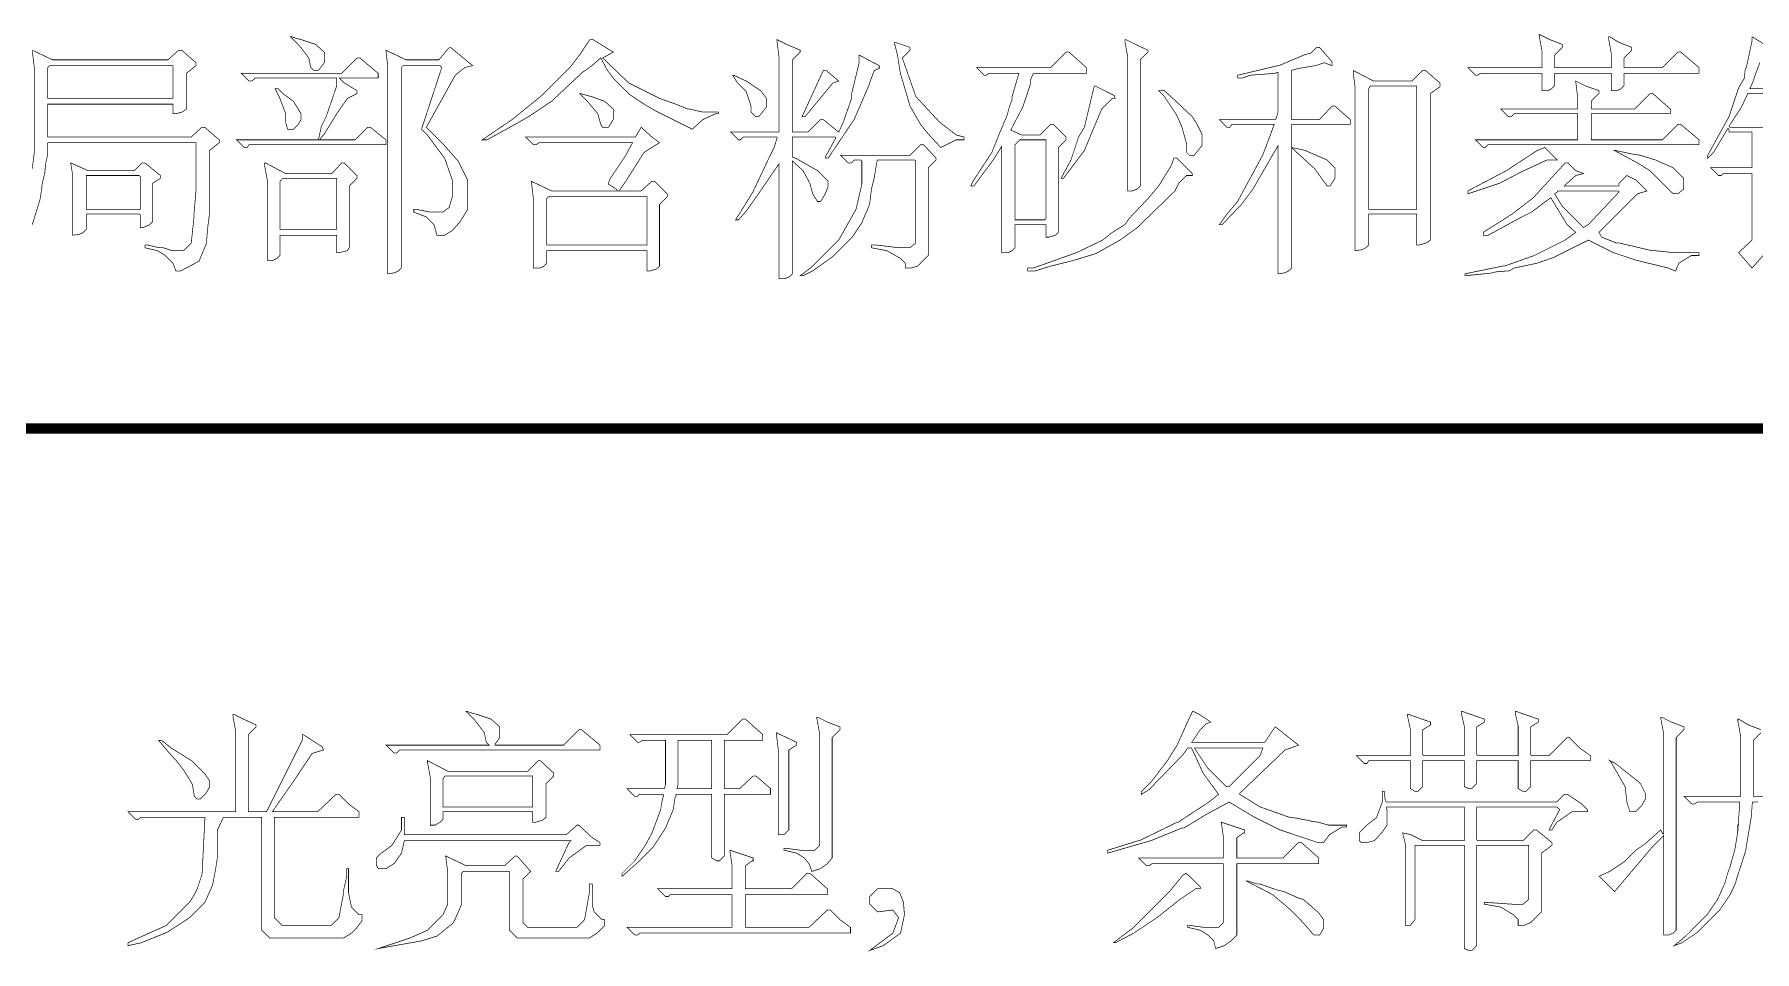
# Model space of a CAD drawing. Extents: x 94 to 452, y -72 to 1042.
# Drawn here: x 248.56 to 273.07, y 340.83 to 353.89 of the extents above; entities that cross this region are included whole.
import ezdxf

# ---------------------------------------------------------------- set-up
doc = ezdxf.new("R2010")
doc.units = 0
doc.header["$MEASUREMENT"] = 0
doc.layers.add('TREE_LAYER', color=7, linetype='Continuous')

msp = doc.modelspace()

# ---------------------------------------------------------------- linework, layer by layer
at = {"layer": 'TREE_LAYER'}
for points, const_width, elevation in [([(252.224306, 353.85727), (252.21058, 353.85727), (252.33411, 353.733741), (252.471365, 353.555309), (252.498816, 353.418054), (252.539992, 353.376878), (252.60862, 353.376878), (252.690973, 353.486682), (252.690973, 353.637662), (252.567443, 353.747466), (252.361561, 353.816093), (252.306659, 353.829819), (252.224306, 353.85727), (252.224306, 353.85727)], 0.01, 49), ([(270.012541, 353.884721), (269.998816, 353.884721), (269.998816, 353.870995), (270.039992, 353.651388), (270.039992, 353.418054), (270.039992, 353.418054), (268.983129, 353.418054), (269.092933, 353.30825), (269.120384, 353.30825), (269.161561, 353.335701), (270.039992, 353.335701), (270.039992, 353.335701), (270.039992, 353.088642), (270.122345, 353.088642), (270.177247, 353.116093), (270.218424, 353.15727), (270.218424, 353.335701), (270.232149, 353.335701), (271.028228, 353.335701), (271.028228, 353.335701), (271.028228, 353.088642), (271.11058, 353.088642), (271.165482, 353.116093), (271.206659, 353.15727), (271.206659, 353.335701), (271.220384, 353.335701), (272.277247, 353.335701), (272.277247, 353.418054), (272.016463, 353.637662), (271.975286, 353.637662), (271.755679, 353.418054), (271.220384, 353.418054), (271.206659, 353.418054), (271.206659, 353.555309), (271.316463, 353.665113), (271.316463, 353.70629), (271.138031, 353.774917), (271.000777, 353.85727), (270.987051, 353.85727), (270.987051, 353.829819), (271.028228, 353.610211), (271.028228, 353.418054), (271.028228, 353.418054), (270.232149, 353.418054), (270.218424, 353.418054), (270.218424, 353.596486), (270.328228, 353.70629), (270.328228, 353.747466), (270.149796, 353.816093), (270.012541, 353.884721), (270.012541, 353.884721)], 0.01, 49), ([(273.032149, 353.85727), (273.032149, 353.85727), (273.032149, 353.802368), (272.949796, 353.418054), (272.936071, 353.404329), (272.922345, 353.267074), (272.839992, 353.129819), (272.702737, 352.718054), (272.400777, 352.169035), (272.400777, 352.127858), (272.483129, 352.210211), (272.689012, 352.553348), (272.702737, 352.539623), (272.702737, 352.498446), (273.018424, 352.498446), (273.032149, 352.498446), (273.032149, 351.990603), (273.018424, 351.990603), (272.441953, 351.990603), (272.551757, 351.880799), (272.592933, 351.880799), (272.620384, 351.90825), (273.018424, 351.90825), (273.032149, 351.90825), (273.032149, 350.961191), (272.839992, 350.78276), (273.032149, 350.563152), (273.320384, 350.892564)], 0.01, 49), ([(273.320384, 353.678839), (273.032149, 353.85727), (273.032149, 353.85727)], 0.01, 49), ([(248.532149, 351.180799), (248.641953, 351.537662), (248.655679, 351.620015), (248.669404, 351.716093), (248.669404, 351.743544), (248.71058, 351.921976), (248.724306, 352.059231), (248.751757, 352.18276), (248.751757, 352.347466), (248.751757, 352.347466), (250.865482, 352.347466), (250.865482, 352.347466), (250.865482, 351.674917), (250.838031, 351.359231), (250.838031, 351.304329), (250.796855, 350.920015), (250.687051, 350.810211), (250.522345, 350.810211), (250.398816, 350.851388), (250.343914, 350.851388), (250.165482, 350.892564), (250.138031, 350.892564), (250.138031, 350.851388), (250.316463, 350.810211), (250.426267, 350.741584), (250.536071, 350.63178), (250.577247, 350.521976), (250.645875, 350.521976), (250.906659, 350.659231), (251.016463, 350.920015), (251.016463, 350.961191), (251.030188, 351.125897), (251.057639, 351.345505), (251.057639, 352.237662), (251.194894, 352.347466), (251.194894, 352.388642), (250.989012, 352.567074), (250.947835, 352.567074), (250.796855, 352.429819), (248.751757, 352.429819), (248.751757, 352.429819), (248.751757, 352.896486), (248.751757, 352.896486), (250.536071, 352.896486), (250.536071, 352.896486), (250.536071, 352.759231), (250.577247, 352.759231), (250.673326, 352.786682), (250.728228, 352.827858), (250.728228, 353.335701), (250.865482, 353.445505), (250.865482, 353.445505), (250.865482, 353.486682), (250.6596, 353.665113), (250.618424, 353.665113), (250.467443, 353.527858), (248.820384, 353.527858), (248.532149, 353.665113)], 0.01, 49), ([(248.532149, 353.651388), (248.5596, 353.43178), (248.5596, 352.196486), (248.532149, 351.976878)], 0.01, 49), ([(254.489012, 353.70629), (254.461561, 353.692564), (254.324306, 353.527858), (253.857639, 353.527858), (253.569404, 353.665113), (253.596855, 353.43178), (253.596855, 350.480799), (253.692933, 350.494525), (253.747835, 350.521976), (253.789012, 350.563152), (253.789012, 353.418054), (253.816463, 353.445505), (254.338031, 353.445505), (254.365482, 353.418054), (254.077247, 352.539623), (254.1596, 352.45727), (254.406659, 352.127858), (254.516463, 351.812172), (254.516463, 351.578839), (254.475286, 351.441584), (254.475286, 351.427858), (254.379208, 351.359231), (254.200777, 351.359231), (253.994894, 351.400407), (253.967443, 351.400407), (253.967443, 351.359231), (254.145875, 351.290603), (254.255679, 351.180799), (254.296855, 351.029819), (254.406659, 351.029819), (254.516463, 351.098446), (254.626267, 351.221976), (254.736071, 351.400407), (254.736071, 351.812172), (254.598816, 352.086682), (254.379208, 352.333741), (254.145875, 352.567074), (254.557639, 353.30825), (254.694894, 353.418054), (254.804698, 353.445505), (254.489012, 353.70629), (254.489012, 353.70629)], 0.01, 49), ([(256.520384, 353.816093), (256.479208, 353.816093), (256.465482, 353.802368), (256.328228, 353.596486), (256.190973, 353.418054), (255.806659, 353.033741), (255.367443, 352.676878), (254.941953, 352.388642), (255.01058, 352.388642), (255.40862, 352.60825), (255.600777, 352.718054), (255.930188, 352.937662), (256.369404, 353.349427), (256.41058, 353.376878), (256.506659, 353.445505), (256.630188, 353.555309), (256.726267, 353.376878), (256.80862, 353.267074), (257.041953, 353.033741), (257.247835, 352.896486), (257.412541, 352.800407), (257.93411, 352.539623), (258.08509, 352.676878), (258.263522, 352.759231), (258.304698, 352.759231), (258.304698, 352.786682), (258.071365, 352.786682), (257.892933, 352.827858), (257.865482, 352.827858), (257.700777, 352.896486), (257.467443, 352.978839), (257.028228, 353.198446), (256.657639, 353.555309), (256.80862, 353.637662), (256.520384, 353.816093), (256.520384, 353.816093)], 0.01, 49), ([(259.141953, 353.816093), (259.141953, 353.816093), (259.141953, 353.788642), (259.169404, 353.569035), (259.169404, 352.498446), (259.169404, 352.498446), (258.483129, 352.498446), (258.592933, 352.388642), (258.620384, 352.388642), (258.661561, 352.429819), (259.141953, 352.429819), (259.141953, 352.416093), (259.100777, 352.278839), (259.032149, 352.141584), (258.798816, 351.647466), (258.551757, 351.249427), (258.592933, 351.249427), (258.702737, 351.372956), (258.867443, 351.60629), (259.169404, 352.045505), (259.169404, 352.045505), (259.169404, 350.412172), (259.251757, 350.412172), (259.320384, 350.439623), (259.361561, 350.480799), (259.361561, 352.086682), (259.361561, 352.086682), (259.512541, 351.949427), (259.60862, 351.770995), (259.649796, 351.620015), (259.718424, 351.510211), (259.7596, 351.510211), (259.773326, 351.523937), (259.828228, 351.620015), (259.869404, 351.716093), (259.869404, 351.798446), (259.718424, 351.949427), (259.430188, 352.114133), (259.402737, 352.127858), (259.361561, 352.141584), (259.361561, 352.416093), (259.361561, 352.429819), (259.965482, 352.429819), (259.979208, 352.416093), (259.828228, 352.141584), (259.828228, 352.127858), (259.869404, 352.127858), (260.239992, 352.676878), (260.4596, 353.184721), (260.4596, 353.198446), (260.528228, 353.376878), (260.596855, 353.404329), (260.596855, 353.445505), (260.30862, 353.596486), (260.30862, 353.472956), (260.198816, 353.020015), (260.198816, 352.965113), (260.089012, 352.649427), (260.020384, 352.498446), (259.800777, 352.676878), (259.7596, 352.676878), (259.581169, 352.498446), (259.361561, 352.498446), (259.361561, 352.498446), (259.361561, 353.527858), (259.471365, 353.637662), (259.471365, 353.665113), (259.279208, 353.747466), (259.141953, 353.816093), (259.141953, 353.816093)], 0.01, 49), ([(260.830188, 353.774917), (260.816463, 353.774917), (260.816463, 353.761191), (260.857639, 353.596486), (260.898816, 353.335701), (260.939992, 353.198446), (261.036071, 352.869035), (261.187051, 352.60825), (261.296855, 352.470995), (261.475286, 352.278839), (261.694894, 352.388642), (261.804698, 352.388642), (261.804698, 352.429819), (261.694894, 352.45727), (261.447835, 352.649427), (261.118424, 353.00629), (260.926267, 353.555309), (261.036071, 353.665113), (261.036071, 353.70629), (260.830188, 353.774917), (260.830188, 353.774917)], 0.01, 49), ([(263.300777, 353.637662), (263.2596, 353.637662), (263.039992, 353.418054), (261.983129, 353.418054), (262.092933, 353.30825), (262.120384, 353.30825), (262.161561, 353.335701), (262.587051, 353.335701), (262.587051, 353.335701), (262.490973, 353.00629), (262.490973, 352.965113), (262.449796, 352.855309), (262.422345, 352.745505), (262.312541, 352.484721), (262.202737, 352.210211), (261.941953, 351.812172), (261.900777, 351.729819), (261.900777, 351.729819), (261.941953, 351.729819), (261.955679, 351.743544), (262.230188, 352.114133), (262.339992, 352.292564), (262.339992, 352.292564), (262.339992, 350.78276), (262.436071, 350.78276), (262.490973, 350.810211), (262.532149, 350.851388), (262.532149, 351.180799), (262.532149, 351.180799), (262.957639, 351.180799), (262.971365, 351.180799), (262.971365, 351.002368), (263.012541, 351.002368), (263.10862, 351.029819), (263.149796, 351.070995), (263.149796, 352.278839), (263.2596, 352.388642), (263.2596, 352.429819), (263.081169, 352.60825), (263.039992, 352.60825), (262.889012, 352.45727), (262.628228, 352.45727), (262.477247, 352.525897), (262.477247, 352.539623), (262.641953, 352.855309), (262.751757, 353.184721), (262.751757, 353.239623), (262.792933, 353.335701), (263.547835, 353.335701), (263.547835, 353.418054), (263.300777, 353.637662), (263.300777, 353.637662)], 0.01, 49), ([(264.11058, 353.816093), (264.096855, 353.816093), (264.096855, 353.788642), (264.138031, 353.569035), (264.138031, 351.661191), (264.206659, 351.661191), (264.275286, 351.688642), (264.316463, 351.729819), (264.316463, 353.527858), (264.426267, 353.637662), (264.426267, 353.665113), (264.247835, 353.747466), (264.11058, 353.816093), (264.11058, 353.816093)], 0.01, 49), ([(266.869404, 353.70629), (266.828228, 353.70629), (266.745875, 353.623937), (266.649796, 353.596486), (266.292933, 353.445505), (266.279208, 353.445505), (265.702737, 353.30825), (265.702737, 353.267074), (265.771365, 353.267074), (265.881169, 353.30825), (266.238031, 353.335701), (266.265482, 353.349427), (266.279208, 353.349427), (266.279208, 352.786682), (266.251757, 352.690603), (266.238031, 352.676878), (265.441953, 352.676878), (265.551757, 352.567074), (265.592933, 352.567074), (265.620384, 352.60825), (266.21058, 352.60825), (266.224306, 352.60825), (266.169404, 352.45727), (266.0596, 352.169035), (265.798816, 351.688642), (265.702737, 351.510211), (265.551757, 351.33178), (265.441953, 351.180799), (265.483129, 351.180799), (265.757639, 351.469035), (265.922345, 351.688642), (266.183129, 352.141584), (266.279208, 352.30629), (266.279208, 352.292564), (266.279208, 350.480799), (266.375286, 350.494525), (266.430188, 350.521976), (266.471365, 350.563152), (266.471365, 352.265113), (266.471365, 352.278839), (266.800777, 351.976878), (266.979208, 351.729819), (267.020384, 351.729819), (267.089012, 351.839623), (267.089012, 351.990603), (266.979208, 352.100407), (266.663522, 352.237662), (266.60862, 352.251388), (266.471365, 352.278839), (266.471365, 352.60825), (266.471365, 352.60825), (267.30862, 352.60825), (267.30862, 352.676878), (267.089012, 352.869035), (267.047835, 352.869035), (266.869404, 352.676878), (266.471365, 352.676878), (266.471365, 352.690603), (266.471365, 353.376878), (266.567443, 353.404329), (266.814502, 353.445505), (266.938031, 353.486682), (267.047835, 353.445505), (267.047835, 353.486682), (267.047835, 353.500407), (266.869404, 353.70629), (266.869404, 353.70629)], 0.01, 49), ([(248.779208, 353.445505), (248.779208, 353.445505), (250.536071, 353.445505), (250.536071, 353.445505), (250.536071, 352.978839), (250.536071, 352.978839), (248.751757, 352.978839), (248.751757, 352.978839), (248.751757, 353.418054), (248.779208, 353.445505), (248.779208, 353.445505)], 0.01, 49), ([(253.198816, 353.555309), (253.157639, 353.555309), (252.938031, 353.335701), (251.51058, 353.335701), (251.620384, 353.225897), (251.661561, 353.225897), (251.702737, 353.267074), (252.869404, 353.267074), (252.869404, 353.267074), (252.869404, 353.15727), (252.718424, 352.718054), (252.649796, 352.580799), (252.60862, 352.388642), (251.441953, 352.388642), (251.551757, 352.278839), (251.592933, 352.278839), (251.620384, 352.320015), (253.569404, 352.320015), (253.569404, 352.388642), (253.349796, 352.567074), (253.30862, 352.567074), (253.130188, 352.388642), (252.622345, 352.388642), (252.622345, 352.388642), (252.690973, 352.470995), (252.869404, 352.759231), (253.020384, 352.978839), (253.157639, 353.047466), (253.157639, 353.088642), (252.979208, 353.198446), (252.91058, 353.267074), (252.91058, 353.267074), (253.4596, 353.267074), (253.4596, 353.335701), (253.198816, 353.555309), (253.198816, 353.555309)], 0.01, 49), ([(259.841953, 353.376878), (259.800777, 353.376878), (259.498816, 352.718054), (259.539992, 352.718054), (259.938031, 353.198446), (260.020384, 353.225897), (259.841953, 353.376878), (259.841953, 353.376878)], 0.01, 49), ([(267.349796, 353.376878), (267.349796, 353.376878), (267.349796, 353.349427), (267.377247, 353.129819), (267.377247, 350.810211), (267.473326, 350.823937), (267.528228, 350.851388), (267.569404, 350.892564), (267.569404, 351.318054), (267.569404, 351.33178), (268.255679, 351.33178), (268.255679, 351.318054), (268.255679, 350.892564), (268.296855, 350.892564), (268.392933, 350.920015), (268.447835, 350.961191), (268.447835, 353.047466), (268.58509, 353.143544), (268.58509, 353.15727), (268.58509, 353.198446), (268.379208, 353.376878), (268.338031, 353.376878), (268.187051, 353.225897), (267.638031, 353.225897), (267.349796, 353.376878), (267.349796, 353.376878)], 0.01, 49), ([(273.430188, 353.116093), (273.004698, 353.116093), (273.004698, 353.129819), (273.018424, 353.15727), (273.0596, 353.253348), (273.0596, 353.267074), (273.141953, 353.486682)], 0.01, 49), ([(258.524306, 353.30825), (258.51058, 353.30825), (258.579208, 353.198446), (258.702737, 353.074917), (258.771365, 352.869035), (258.771365, 352.786682), (258.839992, 352.718054), (258.881169, 352.718054), (258.990973, 352.855309), (258.990973, 352.978839), (258.90862, 353.088642), (258.702737, 353.225897), (258.524306, 353.30825), (258.524306, 353.30825)], 0.01, 49), ([(263.671365, 353.15727), (263.657639, 353.143544), (263.520384, 352.567074), (263.438031, 352.429819), (263.328228, 352.100407), (263.232149, 351.921976), (263.190973, 351.839623), (263.218424, 351.839623), (263.232149, 351.853348), (263.520384, 352.237662), (263.767443, 352.827858), (263.918424, 352.978839), (263.9596, 352.978839), (263.945875, 353.020015), (263.671365, 353.15727), (263.671365, 353.15727)], 0.01, 49), ([(267.596855, 353.15727), (267.596855, 353.15727), (268.255679, 353.15727), (268.255679, 353.15727), (268.255679, 351.400407), (268.255679, 351.400407), (267.569404, 351.400407), (267.569404, 351.400407), (267.569404, 353.116093), (267.596855, 353.15727), (267.596855, 353.15727)], 0.01, 49), ([(270.520384, 353.225897), (270.520384, 353.225897), (270.520384, 353.212172), (270.547835, 352.992564), (270.547835, 352.827858), (270.547835, 352.827858), (269.449796, 352.827858), (269.5596, 352.718054), (269.600777, 352.718054), (269.641953, 352.759231), (270.547835, 352.759231), (270.547835, 352.745505), (270.547835, 352.388642), (270.547835, 352.388642), (269.092933, 352.388642), (269.202737, 352.278839), (269.230188, 352.278839), (269.271365, 352.320015), (272.277247, 352.320015), (272.277247, 352.388642), (272.016463, 352.60825), (271.975286, 352.60825), (271.755679, 352.388642), (270.739992, 352.388642), (270.739992, 352.388642), (270.739992, 352.745505), (270.739992, 352.759231), (271.865482, 352.759231), (271.865482, 352.827858), (271.618424, 353.047466), (271.577247, 353.047466), (271.357639, 352.827858), (270.739992, 352.827858), (270.739992, 352.827858), (270.739992, 352.937662), (270.849796, 353.047466), (270.849796, 353.088642), (270.657639, 353.15727), (270.520384, 353.225897), (270.520384, 353.225897)], 0.01, 49), ([(252.032149, 353.116093), (251.990973, 353.116093), (252.0596, 352.978839), (252.141953, 352.759231), (252.141953, 352.635701), (252.169404, 352.539623), (252.169404, 352.539623), (252.251757, 352.539623), (252.320384, 352.60825), (252.361561, 352.676878), (252.361561, 352.759231), (252.320384, 352.827858), (252.251757, 352.937662), (252.100777, 353.047466), (252.032149, 353.116093), (252.032149, 353.116093)], 0.01, 49), ([(256.341953, 353.047466), (256.328228, 353.047466), (256.451757, 352.923937), (256.589012, 352.759231), (256.630188, 352.60825), (256.657639, 352.567074), (256.739992, 352.567074), (256.80862, 352.676878), (256.80862, 352.827858), (256.68509, 352.937662), (256.492933, 353.00629), (256.438031, 353.020015), (256.341953, 353.047466), (256.341953, 353.047466)], 0.01, 49), ([(264.6596, 353.088642), (264.577247, 353.088642), (264.6596, 353.00629), (264.824306, 352.759231), (264.838031, 352.73178), (264.906659, 352.580799), (264.975286, 352.333741), (264.975286, 352.210211), (265.016463, 352.169035), (265.08509, 352.169035), (265.194894, 352.30629), (265.194894, 352.470995), (265.126267, 352.60825), (265.057639, 352.718054), (264.81058, 352.951388), (264.6596, 353.088642), (264.6596, 353.088642)], 0.01, 49), ([(273.361561, 352.567074), (272.716463, 352.567074), (272.702737, 352.580799), (272.881169, 352.855309), (272.963522, 353.033741), (272.963522, 353.047466), (273.869404, 353.047466)], 0.01, 49), ([(257.206659, 352.567074), (257.124306, 352.429819), (255.5596, 352.429819), (255.669404, 352.320015), (255.71058, 352.320015), (255.751757, 352.347466), (257.083129, 352.347466), (257.083129, 352.347466), (256.987051, 352.169035), (256.767443, 351.839623), (256.739992, 351.770995), (256.739992, 351.75727), (256.849796, 351.688642), (256.877247, 351.661191), (256.877247, 351.661191), (255.930188, 351.661191), (255.641953, 351.798446), (255.669404, 351.565113), (255.669404, 350.563152), (255.765482, 350.563152), (255.820384, 350.590603), (255.861561, 350.63178), (255.861561, 350.810211), (255.861561, 350.810211), (257.275286, 350.810211), (257.289012, 350.810211), (257.289012, 350.521976), (257.330188, 350.521976), (257.426267, 350.549427), (257.467443, 350.590603), (257.467443, 351.469035), (257.577247, 351.578839), (257.577247, 351.620015), (257.398816, 351.798446), (257.357639, 351.798446), (257.206659, 351.661191), (256.890973, 351.661191), (256.890973, 351.661191), (256.987051, 351.798446), (257.247835, 352.210211), (257.467443, 352.347466), (257.357639, 352.429819), (257.206659, 352.567074), (257.206659, 352.567074)], 0.01, 49), ([(262.600777, 352.388642), (262.600777, 352.388642), (262.957639, 352.388642), (262.971365, 352.388642), (262.971365, 351.263152), (262.957639, 351.249427), (262.532149, 351.249427), (262.532149, 351.263152), (262.532149, 352.320015), (262.600777, 352.388642), (262.600777, 352.388642)], 0.01, 49), ([(261.228228, 352.320015), (261.187051, 352.320015), (261.036071, 352.169035), (260.047835, 352.169035), (260.157639, 352.059231), (260.198816, 352.059231), (260.239992, 352.100407), (260.336071, 352.100407), (260.349796, 352.086682), (260.349796, 351.75727), (260.267443, 351.400407), (260.020384, 350.961191), (259.636071, 350.576878), (259.471365, 350.453348), (259.512541, 350.453348), (259.649796, 350.521976), (259.938031, 350.727858), (260.212541, 351.002368), (260.349796, 351.20825), (260.4596, 351.469035), (260.487051, 351.688642), (260.528228, 351.853348), (260.541953, 351.949427), (260.569404, 352.100407), (261.104698, 352.100407), (261.118424, 352.086682), (261.118424, 350.920015), (261.036071, 350.851388), (260.88509, 350.851388), (260.541953, 350.892564), (260.487051, 350.892564), (260.487051, 350.851388), (260.706659, 350.810211), (260.898816, 350.700407), (260.967443, 350.63178), (260.967443, 350.563152), (261.049796, 350.563152), (261.145875, 350.590603), (261.296855, 350.741584), (261.296855, 351.990603), (261.406659, 352.100407), (261.406659, 352.127858), (261.228228, 352.320015), (261.228228, 352.320015)], 0.01, 49), ([(270.081169, 352.278839), (269.971365, 352.237662), (269.532149, 351.949427), (268.983129, 351.661191), (268.983129, 351.620015), (269.436071, 351.770995), (269.751757, 351.935701), (270.10862, 352.100407), (270.2596, 352.100407), (270.081169, 352.278839), (270.081169, 352.278839)], 0.01, 49), ([(271.083129, 352.237662), (271.069404, 352.237662), (271.398816, 352.059231), (271.577247, 351.949427), (271.906659, 351.620015), (271.975286, 351.620015), (272.057639, 351.688642), (272.057639, 351.839623), (271.906659, 351.990603), (271.6596, 352.100407), (271.439992, 352.169035), (271.343914, 352.18276), (271.083129, 352.237662), (271.083129, 352.237662)], 0.01, 49), ([(249.081169, 352.059231), (249.081169, 352.059231), (249.081169, 352.045505), (249.10862, 351.880799), (249.10862, 351.029819), (249.204698, 351.043544), (249.2596, 351.070995), (249.300777, 351.112172), (249.300777, 351.318054), (249.300777, 351.33178), (250.055679, 351.33178), (250.069404, 351.318054), (250.069404, 351.139623), (250.11058, 351.139623), (250.206659, 351.180799), (250.247835, 351.221976), (250.247835, 351.770995), (250.357639, 351.839623), (250.357639, 351.880799), (250.138031, 352.059231), (250.096855, 352.059231), (249.987051, 351.949427), (249.328228, 351.949427), (249.081169, 352.059231), (249.081169, 352.059231)], 0.01, 49), ([(251.853718, 352.059231), (251.839992, 352.059231), (251.839992, 352.03178), (251.881169, 351.812172), (251.881169, 350.672956), (251.963522, 350.672956), (252.018424, 350.700407), (252.0596, 350.741584), (252.0596, 351.029819), (252.073326, 351.029819), (252.869404, 351.029819), (252.869404, 351.029819), (252.869404, 350.78276), (252.91058, 350.78276), (253.020384, 350.810211), (253.047835, 350.851388), (253.047835, 351.729819), (253.157639, 351.839623), (253.157639, 351.880799), (252.979208, 352.059231), (252.938031, 352.059231), (252.800777, 351.90825), (252.141953, 351.90825), (251.853718, 352.059231), (251.853718, 352.059231)], 0.01, 49), ([(264.838031, 352.127858), (264.796855, 352.127858), (264.755679, 352.018054), (264.577247, 351.729819), (264.426267, 351.551388), (264.165482, 351.276878), (264.096855, 351.180799), (263.918424, 351.070995), (263.781169, 350.961191), (263.41058, 350.78276), (262.792933, 350.563152), (262.71058, 350.563152), (262.71058, 350.521976), (262.820384, 350.521976), (263.039992, 350.590603), (263.369404, 350.672956), (263.68509, 350.769035), (264.028228, 350.961191), (264.275286, 351.139623), (264.81058, 351.661191), (264.865482, 351.770995), (264.975286, 351.880799), (265.057639, 351.880799), (265.057639, 351.90825), (264.838031, 352.127858), (264.838031, 352.127858)], 0.01, 49), ([(270.41058, 352.059231), (270.369404, 352.059231), (269.916463, 351.565113), (269.614502, 351.33178), (269.202737, 351.070995), (269.202737, 351.029819), (269.271365, 351.029819), (269.751757, 351.290603), (269.889012, 351.359231), (270.163522, 351.565113), (270.396855, 351.180799), (270.520384, 351.070995), (270.369404, 350.961191), (269.930188, 350.741584), (269.504698, 350.590603), (269.477247, 350.590603), (268.941953, 350.480799), (268.941953, 350.453348), (269.216463, 350.480799), (269.271365, 350.480799), (269.381169, 350.50825), (269.545875, 350.521976), (269.573326, 350.521976), (269.641953, 350.563152), (269.971365, 350.63178), (270.204698, 350.714133), (270.698816, 350.961191), (271.055679, 350.78276), (271.38509, 350.672956), (271.838031, 350.563152), (271.93411, 350.521976), (271.947835, 350.521976), (271.947835, 350.535701), (271.989012, 350.63178), (272.167443, 350.741584), (272.277247, 350.741584), (272.277247, 350.78276), (271.906659, 350.78276), (271.645875, 350.810211), (271.604698, 350.810211), (271.138031, 350.920015), (271.096855, 350.920015), (270.890973, 351.002368), (270.849796, 351.070995), (271.398816, 351.620015), (271.536071, 351.661191), (271.38509, 351.812172), (271.247835, 351.880799), (271.138031, 351.770995), (271.138031, 351.729819), (270.355679, 351.729819), (270.355679, 351.729819), (270.383129, 351.75727), (270.520384, 351.880799), (270.630188, 351.90825), (270.520384, 351.949427), (270.41058, 352.059231), (270.41058, 352.059231)], 0.01, 49), ([(249.300777, 351.867074), (249.300777, 351.880799), (250.055679, 351.880799), (250.069404, 351.867074), (250.069404, 351.400407), (250.055679, 351.400407), (249.300777, 351.400407), (249.300777, 351.400407), (249.300777, 351.867074), (249.300777, 351.867074)], 0.01, 49), ([(252.100777, 351.839623), (252.100777, 351.839623), (252.869404, 351.839623), (252.869404, 351.839623), (252.869404, 351.112172), (252.869404, 351.112172), (252.073326, 351.112172), (252.0596, 351.112172), (252.0596, 351.798446), (252.100777, 351.839623), (252.100777, 351.839623)], 0.01, 49), ([(270.2596, 351.647466), (270.2596, 351.661191), (271.124306, 351.661191), (271.138031, 351.647466), (270.698816, 351.180799), (270.630188, 351.139623), (270.328228, 351.441584), (270.218424, 351.620015), (270.2596, 351.647466), (270.2596, 351.647466)], 0.01, 49), ([(255.889012, 351.578839), (255.889012, 351.578839), (257.275286, 351.578839), (257.289012, 351.578839), (257.289012, 350.892564), (257.275286, 350.892564), (255.861561, 350.892564), (255.861561, 350.892564), (255.861561, 351.551388), (255.889012, 351.578839), (255.889012, 351.578839)], 0.01, 49), ([(221.22612, 348.278409), (399.22612, 348.278409)], 0.15, 178), ([(251.403771, 344.207768), (251.390045, 344.207768), (251.390045, 344.180317), (251.431222, 343.960709), (251.431222, 342.821493), (251.431222, 342.821493), (249.893967, 342.821493), (250.003771, 342.711689), (250.044947, 342.711689), (250.072398, 342.73914), (250.992006, 342.73914), (250.992006, 342.73914), (250.95083, 341.929336), (250.882202, 341.723454), (250.841026, 341.641101), (250.772398, 341.531297), (250.442987, 341.201885), (249.893967, 340.954827), (249.893967, 340.91365), (250.086124, 340.954827), (250.456712, 341.105807), (250.772398, 341.311689), (250.992006, 341.531297), (251.10181, 341.778356), (251.142987, 341.997964), (251.170438, 342.176395), (251.170438, 342.560709), (251.25279, 342.73914), (251.788085, 342.73914), (251.80181, 342.73914), (251.80181, 341.133258), (251.911614, 341.023454), (252.968477, 341.023454), (253.078281, 341.092081), (253.160634, 341.174434), (253.229261, 341.270513), (253.229261, 341.352866), (253.188085, 341.352866), (253.078281, 341.46267), (253.037104, 341.668552), (253.037104, 342.011689), (253.009653, 342.011689), (253.009653, 341.88816), (252.968477, 341.709729), (252.968477, 341.668552), (252.899849, 341.311689), (252.790045, 341.201885), (252.090045, 341.201885), (251.980241, 341.311689), (251.980241, 342.73914), (251.980241, 342.73914), (253.188085, 342.73914), (253.188085, 342.821493), (253.037104, 342.931297), (252.899849, 343.068552), (252.858673, 343.068552), (252.597888, 342.821493), (251.95279, 342.821493), (251.95279, 342.821493), (252.295928, 343.315611), (252.515536, 343.645023), (252.542987, 343.658748), (252.680241, 343.699925), (252.666516, 343.741101), (252.392006, 343.919532), (252.378281, 343.919532), (252.378281, 343.837179), (251.870438, 342.821493), (251.870438, 342.821493), (251.623379, 342.821493), (251.609653, 342.821493), (251.609653, 343.919532), (251.719457, 344.029336), (251.719457, 344.056787), (251.541026, 344.13914), (251.403771, 344.207768), (251.403771, 344.207768)], 0.01, 50), ([(254.725339, 344.248944), (254.711614, 344.248944), (254.835143, 344.125415), (254.972398, 343.946983), (254.999849, 343.809729), (255.041026, 343.768552), (255.0273, 343.768552), (253.572398, 343.768552), (253.682202, 343.658748), (253.723379, 343.658748), (253.764555, 343.699925), (256.619457, 343.699925), (256.619457, 343.768552), (256.358673, 343.98816), (256.317496, 343.98816), (256.097888, 343.768552), (255.123379, 343.768552), (255.123379, 343.768552), (255.123379, 343.782278), (255.192006, 343.878356), (255.192006, 344.029336), (255.068477, 344.13914), (254.862594, 344.207768), (254.807692, 344.221493), (254.725339, 344.248944), (254.725339, 344.248944)], 0.01, 50), ([(258.692006, 344.13914), (258.65083, 344.13914), (258.431222, 343.919532), (257.044947, 343.919532), (257.154751, 343.809729), (257.182202, 343.809729), (257.223379, 343.837179), (257.55279, 343.837179), (257.55279, 343.837179), (257.55279, 343.205807), (257.539065, 343.150905), (257.003771, 343.150905), (257.113575, 343.041101), (257.154751, 343.041101), (257.182202, 343.068552), (257.511614, 343.068552), (257.525339, 343.054827), (257.497888, 342.945023), (257.484163, 342.848944), (257.360634, 342.519532), (257.264555, 342.341101), (257.113575, 342.121493), (256.935143, 341.943062), (256.935143, 341.901885), (257.168477, 342.107768), (257.374359, 342.31365), (257.55279, 342.58816), (257.662594, 342.848944), (257.690045, 343.027376), (257.703771, 343.041101), (257.703771, 343.068552), (257.717496, 343.068552), (258.211614, 343.068552), (258.211614, 343.068552), (258.211614, 342.16267), (258.280241, 342.121493), (258.321418, 342.121493), (258.390045, 342.190121), (258.390045, 343.068552), (258.403771, 343.068552), (259.048869, 343.068552), (259.048869, 343.150905), (258.842987, 343.329336), (258.80181, 343.329336), (258.609653, 343.150905), (258.403771, 343.150905), (258.390045, 343.150905), (258.390045, 343.837179), (258.403771, 343.837179), (258.939065, 343.837179), (258.939065, 343.919532), (258.692006, 344.13914), (258.692006, 344.13914)], 0.01, 50), ([(259.721418, 344.166591), (259.707692, 344.166591), (259.707692, 344.152866), (259.748869, 343.933258), (259.748869, 342.341101), (259.680241, 342.272474), (259.474359, 342.272474), (259.268477, 342.299925), (259.241026, 342.299925), (259.241026, 342.272474), (259.419457, 342.231297), (259.529261, 342.16267), (259.597888, 342.080317), (259.639065, 341.970513), (259.762594, 342.011689), (259.858673, 342.080317), (259.9273, 342.16267), (259.9273, 343.878356), (260.037104, 343.98816), (260.037104, 344.029336), (259.858673, 344.097964), (259.721418, 344.166591), (259.721418, 344.166591)], 0.01, 50), ([(265.074359, 344.248944), (265.060634, 344.248944), (265.033183, 344.194042), (264.841026, 343.768552), (264.703771, 343.548944), (264.484163, 343.260709), (264.333183, 343.109729), (264.333183, 343.068552), (264.442987, 343.137179), (264.923379, 343.631297), (264.992006, 343.727376), (265.046908, 343.727376), (265.046908, 343.727376), (265.211614, 343.370513), (265.431222, 343.068552), (265.293967, 342.958748), (264.854751, 342.670513), (264.841026, 342.670513), (264.305732, 342.409729), (264.292006, 342.409729), (263.85279, 342.272474), (263.85279, 342.231297), (264.470438, 342.409729), (264.909653, 342.58816), (264.937104, 342.58816), (265.25279, 342.780317), (265.582202, 342.958748), (265.925339, 342.752866), (266.309653, 342.560709), (266.844947, 342.382278), (266.9273, 342.382278), (267.009653, 342.492081), (267.188085, 342.601885), (267.256712, 342.601885), (267.256712, 342.629336), (266.995928, 342.629336), (266.858673, 342.670513), (266.748869, 342.684238), (266.721418, 342.697964), (266.611614, 342.711689), (266.584163, 342.725415), (266.446908, 342.73914), (266.021418, 342.890121), (265.733183, 343.068552), (265.733183, 343.082278), (265.760634, 343.109729), (266.378281, 343.699925), (266.570438, 343.768552), (266.241026, 344.029336), (266.2273, 344.015611), (266.090045, 343.809729), (265.060634, 343.809729), (265.046908, 343.809729), (265.060634, 343.823454), (265.170438, 343.98816), (265.25279, 344.070513), (265.321418, 344.097964), (265.156712, 344.207768), (265.074359, 344.248944), (265.074359, 344.248944)], 0.01, 50), ([(268.903771, 344.248944), (268.890045, 344.248944), (268.890045, 344.221493), (268.931222, 344.043062), (268.931222, 343.631297), (268.931222, 343.617572), (268.354751, 343.617572), (268.341026, 343.631297), (268.341026, 343.98816), (268.45083, 344.056787), (268.45083, 344.097964), (268.135143, 344.207768), (268.121418, 344.207768), (268.121418, 344.194042), (268.162594, 344.001885), (268.162594, 343.631297), (268.162594, 343.617572), (267.393967, 343.617572), (267.503771, 343.507768), (267.544947, 343.507768), (267.572398, 343.548944), (268.162594, 343.548944), (268.162594, 343.548944), (268.162594, 343.150905), (268.231222, 343.109729), (268.272398, 343.109729), (268.341026, 343.178356), (268.341026, 343.548944), (268.354751, 343.548944), (268.931222, 343.548944), (268.931222, 343.548944), (268.931222, 343.178356), (268.999849, 343.150905), (269.041026, 343.150905), (269.109653, 343.219532), (269.109653, 343.548944), (269.123379, 343.548944), (269.699849, 343.548944), (269.699849, 343.548944), (269.699849, 343.150905), (269.768477, 343.109729), (269.809653, 343.109729), (269.878281, 343.178356), (269.878281, 343.548944), (269.892006, 343.548944), (270.729261, 343.548944), (270.729261, 343.617572), (270.578281, 343.727376), (270.4273, 343.878356), (270.399849, 343.878356), (270.139065, 343.617572), (269.892006, 343.617572), (269.878281, 343.631297), (269.878281, 344.029336), (269.988085, 344.097964), (269.988085, 344.13914), (269.672398, 344.248944), (269.658673, 344.248944), (269.658673, 344.221493), (269.699849, 344.043062), (269.699849, 343.631297), (269.699849, 343.617572), (269.123379, 343.617572), (269.109653, 343.631297), (269.109653, 344.029336), (269.219457, 344.097964), (269.219457, 344.13914), (268.903771, 344.248944), (268.903771, 344.248944)], 0.01, 50), ([(271.744947, 344.166591), (271.731222, 344.166591), (271.731222, 344.152866), (271.772398, 343.933258), (271.772398, 342.505807), (271.772398, 342.505807), (271.758673, 342.505807), (271.731222, 342.560709), (271.497888, 342.354827), (271.374359, 342.272474), (271.209653, 342.107768), (271.003771, 341.970513), (270.85279, 341.901885), (271.072398, 341.682278), (271.593967, 342.299925), (271.772398, 342.478356), (271.772398, 342.478356), (271.772398, 341.06463), (271.841026, 341.06463), (271.909653, 341.092081), (271.95083, 341.133258), (271.95083, 343.878356), (272.060634, 343.98816), (272.060634, 344.029336), (271.882202, 344.097964), (271.744947, 344.166591), (271.744947, 344.166591)], 0.01, 50), ([(272.842987, 344.13914), (272.829261, 344.13914), (272.829261, 344.111689), (272.870438, 343.892081), (272.870438, 343.109729), (272.870438, 343.109729), (272.870438, 343.041101), (272.856712, 343.041101), (272.060634, 343.041101), (272.170438, 342.931297), (272.211614, 342.931297), (272.25279, 342.958748), (272.856712, 342.958748), (272.856712, 342.958748), (272.842987, 342.752866), (272.842987, 342.752866), (272.842987, 342.697964), (272.842987, 342.684238), (272.842987, 342.629336), (272.829261, 342.629336), (272.829261, 342.546983), (272.788085, 342.286199), (272.733183, 342.094042), (272.719457, 342.03914), (272.678281, 341.929336), (272.65083, 341.819532), (272.541026, 341.572474), (272.390045, 341.352866), (272.088085, 341.050905), (271.923379, 340.91365), (272.033183, 340.954827), (272.239065, 341.092081), (272.582202, 341.435219), (272.719457, 341.641101), (272.746908, 341.696003), (272.80181, 341.819532), (272.80181, 341.833258), (272.939065, 342.258748), (272.980241, 342.505807), (273.021418, 342.752866), (273.035143, 342.945023), (273.035143, 342.958748), (273.117496, 342.958748)], 0.01, 50), ([(273.158673, 343.98816), (272.980241, 344.056787), (272.842987, 344.13914), (272.842987, 344.13914)], 0.01, 50), ([(250.374359, 343.837179), (250.333183, 343.837179), (250.470438, 343.672474), (250.593967, 343.535219), (250.690045, 343.411689), (250.799849, 343.233258), (250.813575, 343.205807), (250.841026, 343.041101), (250.882202, 342.999925), (250.923379, 342.999925), (251.005732, 343.082278), (251.060634, 343.178356), (251.060634, 343.260709), (250.992006, 343.356787), (250.799849, 343.548944), (250.511614, 343.727376), (250.374359, 343.837179), (250.374359, 343.837179)], 0.01, 50), ([(257.731222, 343.837179), (257.744947, 343.837179), (258.211614, 343.837179), (258.211614, 343.837179), (258.211614, 343.150905), (258.211614, 343.150905), (257.731222, 343.150905), (257.717496, 343.150905), (257.731222, 343.205807), (257.731222, 343.837179), (257.731222, 343.837179)], 0.01, 50), ([(259.131222, 343.946983), (259.131222, 343.946983), (259.131222, 343.933258), (259.158673, 343.71365), (259.158673, 342.492081), (259.241026, 342.492081), (259.309653, 342.560709), (259.309653, 343.699925), (259.419457, 343.768552), (259.419457, 343.768552), (259.419457, 343.809729), (259.131222, 343.946983), (259.131222, 343.946983)], 0.01, 50), ([(273.748869, 343.041101), (273.048869, 343.041101), (273.048869, 343.068552), (273.048869, 343.109729), (273.048869, 343.837179), (273.158673, 343.946983)], 0.01, 50), ([(265.088085, 343.727376), (265.10181, 343.727376), (266.048869, 343.727376), (266.062594, 343.727376), (266.021418, 343.617572), (265.582202, 343.178356), (265.541026, 343.178356), (265.280241, 343.43914), (265.088085, 343.727376), (265.088085, 343.727376)], 0.01, 50), ([(254.162594, 343.548944), (254.162594, 343.548944), (254.162594, 343.521493), (254.203771, 343.301885), (254.203771, 342.629336), (254.272398, 342.629336), (254.341026, 342.670513), (254.382202, 342.711689), (254.382202, 342.807768), (254.382202, 342.821493), (255.658673, 342.821493), (255.658673, 342.807768), (255.658673, 342.670513), (255.699849, 342.670513), (255.795928, 342.697964), (255.85083, 342.73914), (255.85083, 343.219532), (255.960634, 343.329336), (255.960634, 343.370513), (255.768477, 343.548944), (255.741026, 343.548944), (255.590045, 343.397964), (254.45083, 343.397964), (254.162594, 343.548944), (254.162594, 343.548944)], 0.01, 50), ([(254.409653, 343.329336), (254.423379, 343.329336), (255.658673, 343.329336), (255.658673, 343.329336), (255.658673, 342.890121), (255.658673, 342.890121), (254.382202, 342.890121), (254.382202, 342.890121), (254.382202, 343.28816), (254.409653, 343.329336), (254.409653, 343.329336)], 0.01, 50), ([(271.003771, 343.548944), (271.003771, 343.548944), (271.017496, 343.535219), (271.223379, 343.178356), (271.25083, 342.945023), (271.292006, 342.821493), (271.292006, 342.821493), (271.374359, 342.821493), (271.456712, 342.903846), (271.511614, 342.999925), (271.511614, 343.082278), (271.442987, 343.219532), (271.415536, 343.246983), (271.223379, 343.397964), (271.086124, 343.507768), (271.003771, 343.548944), (271.003771, 343.548944)], 0.01, 50), ([(267.792006, 343.109729), (267.764555, 343.109729), (267.764555, 342.958748), (267.682202, 342.73914), (267.544947, 342.629336), (267.435143, 342.519532), (267.435143, 342.409729), (267.462594, 342.382278), (267.544947, 342.382278), (267.654751, 342.409729), (267.764555, 342.533258), (267.833183, 342.629336), (267.833183, 342.848944), (267.819457, 342.876395), (267.833183, 342.890121), (268.931222, 342.890121), (268.931222, 342.890121), (268.931222, 342.423454), (268.931222, 342.409729), (268.341026, 342.409729), (268.17632, 342.492081), (268.05279, 342.519532), (268.093967, 342.354827), (268.093967, 341.201885), (268.162594, 341.201885), (268.231222, 341.284238), (268.231222, 342.341101), (268.244947, 342.341101), (268.931222, 342.341101), (268.931222, 342.341101), (268.931222, 340.872474), (268.999849, 340.845023), (269.041026, 340.845023), (269.109653, 340.91365), (269.109653, 342.341101), (269.123379, 342.341101), (269.837104, 342.341101), (269.85083, 342.341101), (269.85083, 341.572474), (269.768477, 341.503846), (269.617496, 341.503846), (269.425339, 341.517572), (269.219457, 341.531297), (269.219457, 341.503846), (269.45279, 341.46267), (269.631222, 341.352866), (269.699849, 341.284238), (269.699849, 341.201885), (269.782202, 341.201885), (269.878281, 341.243062), (270.029261, 341.394042), (270.029261, 342.231297), (270.180241, 342.341101), (270.180241, 342.382278), (269.960634, 342.560709), (269.919457, 342.560709), (269.768477, 342.409729), (269.123379, 342.409729), (269.109653, 342.423454), (269.109653, 342.890121), (269.123379, 342.890121), (270.248869, 342.890121), (270.290045, 342.848944), (270.139065, 342.560709), (270.180241, 342.560709), (270.248869, 342.670513), (270.468477, 342.821493), (270.688085, 342.821493), (270.688085, 342.848944), (270.605732, 342.931297), (270.399849, 343.068552), (270.358673, 343.068552), (270.248869, 342.958748), (267.819457, 342.958748), (267.805732, 342.986199), (267.792006, 343.109729), (267.792006, 343.109729)], 0.01, 50), ([(253.833183, 342.73914), (253.792006, 342.73914), (253.792006, 342.560709), (253.654751, 342.341101), (253.503771, 342.231297), (253.435143, 342.16267), (253.435143, 342.052866), (253.462594, 342.011689), (253.572398, 342.011689), (253.682202, 342.080317), (253.695928, 342.094042), (253.792006, 342.231297), (253.833183, 342.409729), (256.207692, 342.409729), (256.207692, 342.409729), (256.180241, 342.382278), (256.15279, 342.327376), (255.988085, 341.970513), (256.029261, 341.970513), (256.180241, 342.16267), (256.4273, 342.341101), (256.4273, 342.341101), (256.619457, 342.341101), (256.619457, 342.382278), (256.509653, 342.450905), (256.317496, 342.629336), (256.290045, 342.629336), (256.139065, 342.492081), (253.833183, 342.492081), (253.833183, 342.492081), (253.833183, 342.73914), (253.833183, 342.73914)], 0.01, 50), ([(265.472398, 342.670513), (265.472398, 342.670513), (265.472398, 342.656787), (265.499849, 342.46463), (265.499849, 342.16267), (265.499849, 342.16267), (264.292006, 342.16267), (264.40181, 342.052866), (264.442987, 342.052866), (264.484163, 342.080317), (265.499849, 342.080317), (265.499849, 342.080317), (265.499849, 341.243062), (265.431222, 341.174434), (265.225339, 341.174434), (265.019457, 341.201885), (264.992006, 341.201885), (264.992006, 341.174434), (265.170438, 341.133258), (265.280241, 341.06463), (265.362594, 340.982278), (265.390045, 340.872474), (265.513575, 340.91365), (265.609653, 340.982278), (265.692006, 341.06463), (265.692006, 342.080317), (265.692006, 342.080317), (266.858673, 342.080317), (266.858673, 342.16267), (266.611614, 342.382278), (266.570438, 342.382278), (266.35083, 342.16267), (265.692006, 342.16267), (265.692006, 342.16267), (265.692006, 342.450905), (265.788085, 342.519532), (265.80181, 342.519532), (265.80181, 342.560709), (265.472398, 342.670513), (265.472398, 342.670513)], 0.01, 50), ([(254.423379, 342.190121), (254.423379, 342.190121), (254.423379, 342.176395), (254.45083, 341.956787), (254.45083, 341.503846), (254.382202, 341.352866), (254.162594, 341.133258), (253.915536, 341.023454), (253.462594, 340.872474), (254.080241, 340.982278), (254.299849, 341.050905), (254.519457, 341.229336), (254.546908, 341.270513), (254.642987, 341.490121), (254.642987, 341.943062), (254.670438, 341.970513), (255.329261, 341.970513), (255.329261, 341.970513), (255.329261, 341.133258), (255.439065, 341.023454), (256.468477, 341.023454), (256.578281, 341.092081), (256.688085, 341.201885), (256.688085, 341.284238), (256.646908, 341.284238), (256.537104, 341.394042), (256.509653, 341.490121), (256.509653, 341.792081), (256.468477, 341.792081), (256.468477, 341.668552), (256.399849, 341.284238), (256.290045, 341.174434), (255.590045, 341.174434), (255.521418, 341.243062), (255.521418, 341.860709), (255.631222, 341.970513), (255.439065, 342.190121), (255.411614, 342.190121), (255.260634, 342.052866), (254.711614, 342.052866), (254.423379, 342.190121), (254.423379, 342.190121)], 0.01, 50), ([(258.472398, 342.272474), (258.472398, 342.272474), (258.472398, 342.245023), (258.499849, 342.066591), (258.499849, 341.723454), (258.499849, 341.723454), (257.442987, 341.723454), (257.55279, 341.61365), (257.593967, 341.61365), (257.621418, 341.641101), (258.499849, 341.641101), (258.499849, 341.641101), (258.499849, 341.174434), (258.499849, 341.174434), (257.003771, 341.174434), (257.113575, 341.06463), (257.154751, 341.06463), (257.182202, 341.092081), (260.188085, 341.092081), (260.188085, 341.174434), (260.037104, 341.284238), (259.899849, 341.421493), (259.858673, 341.421493), (259.597888, 341.174434), (258.692006, 341.174434), (258.692006, 341.174434), (258.692006, 341.641101), (258.692006, 341.641101), (259.858673, 341.641101), (259.858673, 341.723454), (259.611614, 341.943062), (259.570438, 341.943062), (259.35083, 341.723454), (258.692006, 341.723454), (258.692006, 341.723454), (258.692006, 342.052866), (258.788085, 342.121493), (258.80181, 342.121493), (258.80181, 342.16267), (258.472398, 342.272474), (258.472398, 342.272474)], 0.01, 50), ([(264.964555, 341.943062), (264.923379, 341.915611), (264.731222, 341.682278), (264.209653, 341.160709), (264.113575, 341.092081), (263.935143, 340.954827), (263.962594, 340.954827), (264.223379, 341.092081), (264.55279, 341.311689), (264.882202, 341.572474), (265.088085, 341.709729), (265.10181, 341.723454), (265.170438, 341.723454), (265.170438, 341.750905), (265.019457, 341.901885), (264.964555, 341.943062), (264.964555, 341.943062)], 0.01, 50), ([(260.792006, 341.723454), (260.572398, 341.723454), (260.462594, 341.61365), (260.462594, 341.503846), (260.572398, 341.394042), (260.792006, 341.421493), (260.874359, 341.311689), (260.792006, 341.092081), (260.462594, 340.845023), (260.654751, 340.91365), (260.90181, 341.092081), (260.956712, 341.352866), (260.942987, 341.531297), (260.888085, 341.668552), (260.792006, 341.723454), (260.792006, 341.723454)], 0.01, 50), ([(265.856712, 341.833258), (265.829261, 341.833258), (266.199849, 341.641101), (266.460634, 341.421493), (266.584163, 341.297964), (266.790045, 341.06463), (266.858673, 341.06463), (266.872398, 341.06463), (266.9273, 341.160709), (266.9273, 341.284238), (266.858673, 341.380317), (266.639065, 341.572474), (266.584163, 341.586199), (266.364555, 341.682278), (266.254751, 341.709729), (266.021418, 341.792081), (265.980241, 341.792081), (265.856712, 341.833258), (265.856712, 341.833258)], 0.01, 50)]:
    msp.add_lwpolyline(points, dxfattribs=dict(at, const_width=const_width, elevation=elevation))

doc.saveas('drawing.dxf')
